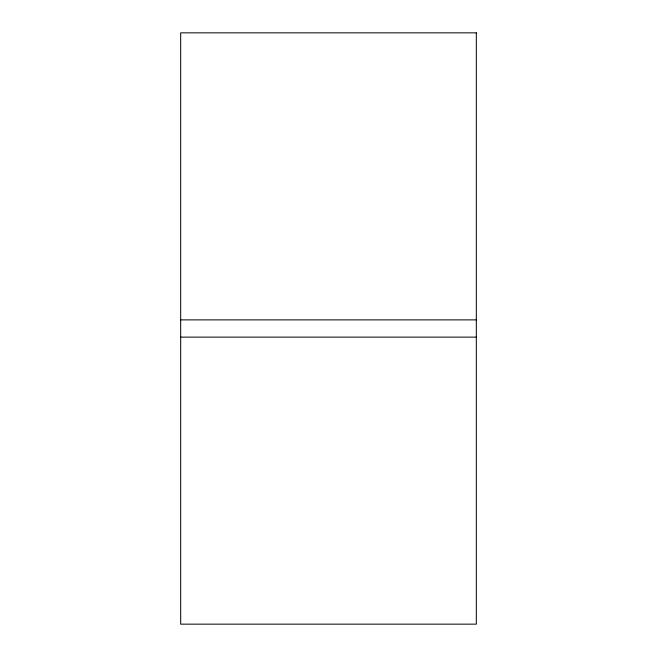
<?xml version="1.0" encoding="UTF-8"?>
<svg xmlns="http://www.w3.org/2000/svg" width="657" height="657" viewBox="0 0 657 657"><rect width="100%" height="100%" fill="white"/><g stroke="black" fill="none" stroke-linecap="round" stroke-linejoin="round"><path stroke-width="0.99" d="M180.675 319.877L476.325 319.877M180.675 337.123L476.325 337.123M476.325 32.85L180.675 32.85L180.675 624.15L476.325 624.15L476.325 32.85"/></g></svg>
